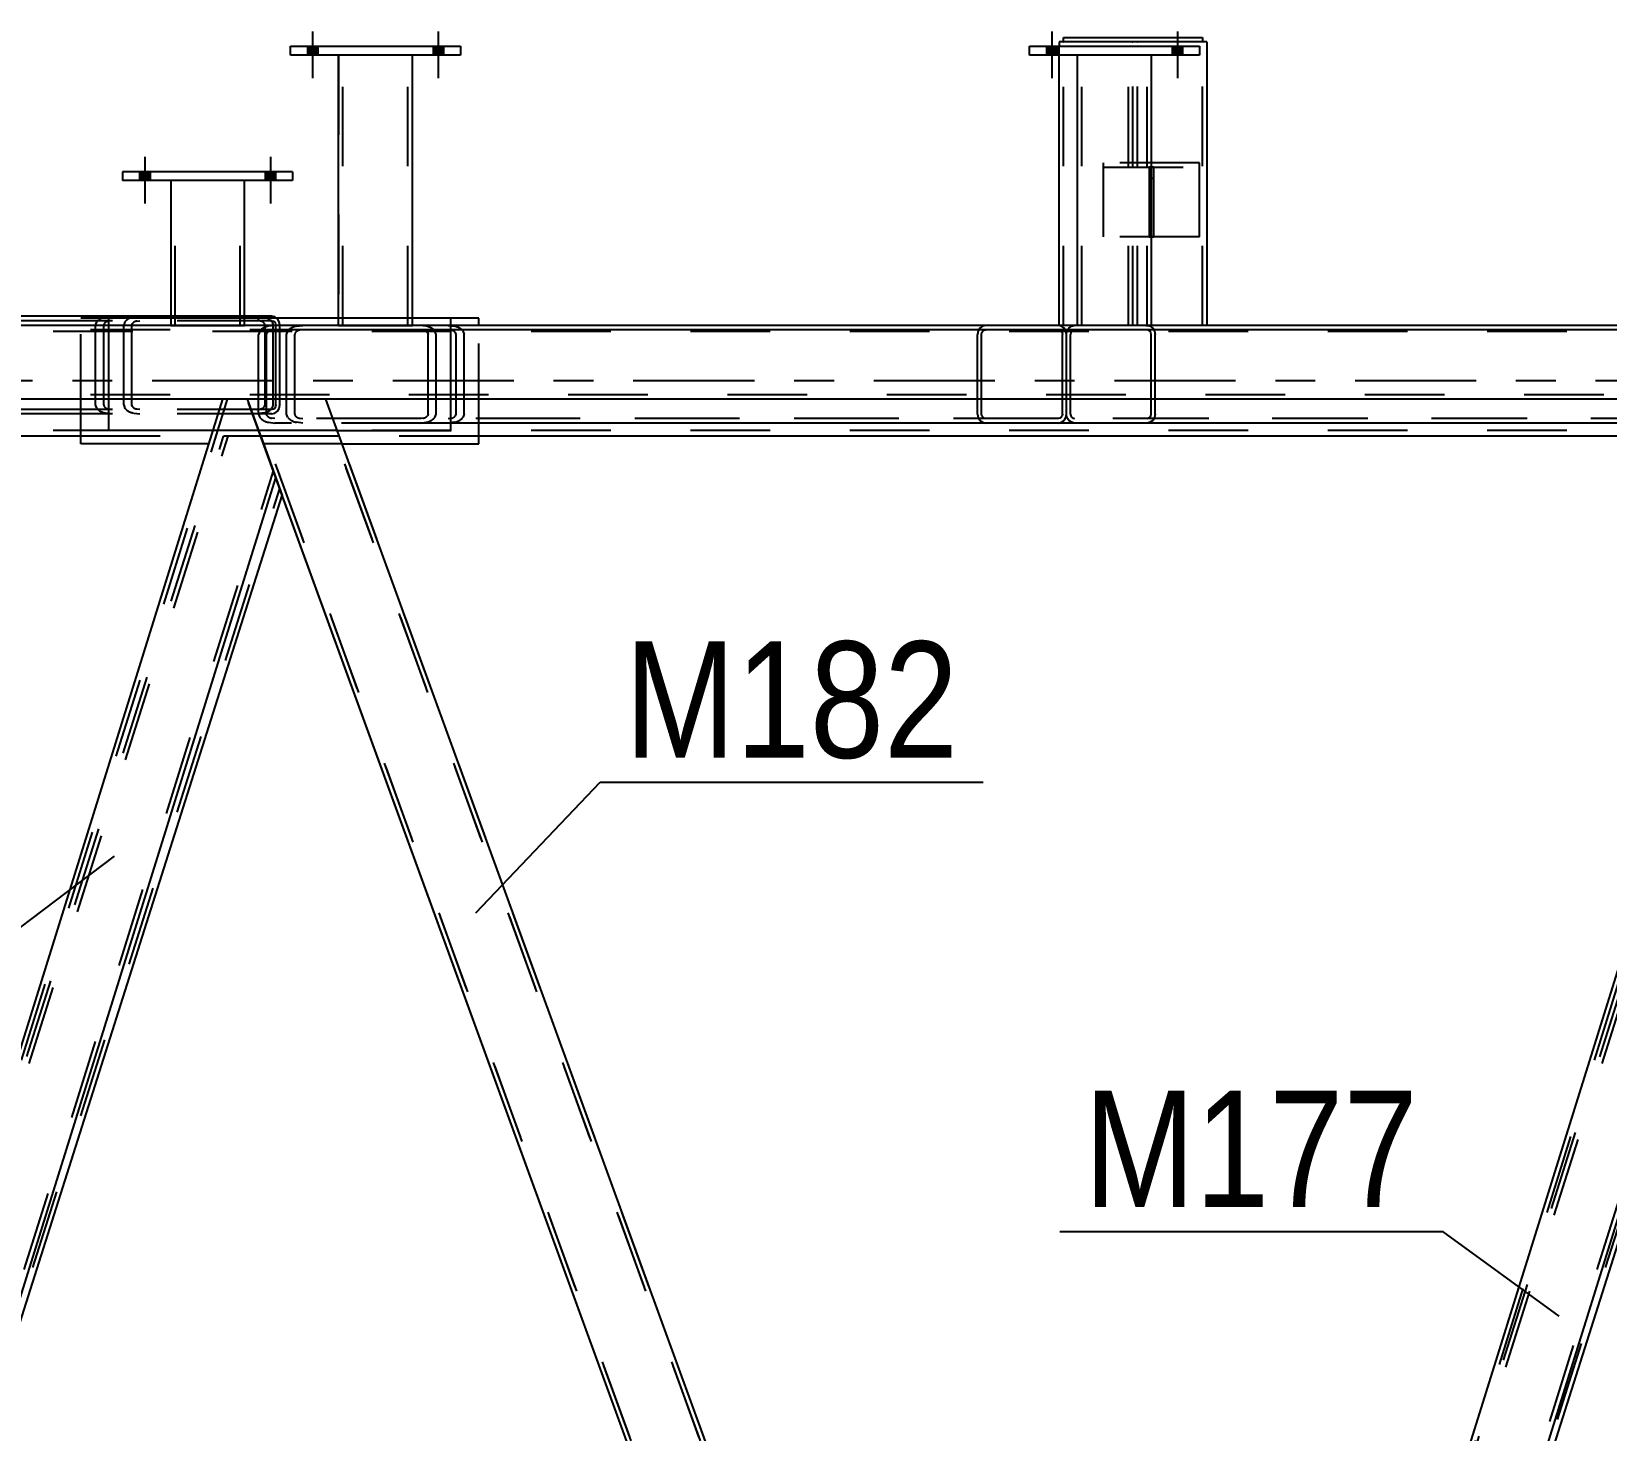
# Model space of a CAD drawing. Header units: millimetres. Extents: x -777 to 412, y -850 to -9.
# Drawn here: x 221.02 to 259.76, y -83.11 to -48.67 of the extents above; entities that cross this region are included whole.
import ezdxf

# ---------------------------------------------------------------- set-up
doc = ezdxf.new("R2010")
doc.units = ezdxf.units.MM
doc.linetypes.add('DXK_LINE_DOT2', pattern=[3.9198, 1.9599, -1.9599])
doc.linetypes.add('DXK_LINE_DOT3', pattern=[5.9187, 2.979, -0.9799, 0.9799, -0.9799])
doc.styles.add('Arial Narrow', font='ARIALN.TTF', dxfattribs={"height": 0.2})

# ---------------------------------------------------------------- blocks, each defined once
blk = doc.blocks.new('Part-570390744-4934 - 4628')
at = {"color": 7, "linetype": 'DXK_LINE_DOT2'}
for p, q in [((228.591, -58.637), (226.656, -58.637)), ((226.674, -58.637), (226.656, -58.637)), ((226.656, -58.637), (227.187, -60.094)), ((246.46, -112.728), (226.772, -58.637)), ((248.163, -112.728), (228.475, -58.637)), ((248.279, -112.728), (228.591, -58.637)), ((246.344, -112.728), (246.278, -112.546)), ((246.344, -112.728), (248.279, -112.728))]:
    blk.add_line(p, q, dxfattribs=at)
at = {"color": 2, "linetype": 'Continuous'}
blk.add_line((246.278, -112.546), (227.187, -60.094), dxfattribs=at)
blk = doc.blocks.new('Part-570390744-4713 - 4628')
at = {"color": 2, "linetype": 'Continuous'}
for p, q in [((247.741, -111.25), (264.424, -57.727)), ((265.023, -57.727), (264.424, -57.727)), ((265.023, -57.727), (265.603, -59.321)), ((249.154, -112.827), (265.726, -59.659)), ((265.726, -59.659), (265.603, -59.321)), ((248.315, -112.827), (247.741, -111.25))]:
    blk.add_line(p, q, dxfattribs=at)
at = {"color": 7, "linetype": 'DXK_LINE_DOT2'}
for p, q in [((247.803, -111.419), (264.538, -57.727)), ((249.04, -112.827), (265.665, -59.49)), ((265.726, -59.659), (265.65, -59.45)), ((249.154, -112.827), (248.315, -112.827))]:
    blk.add_line(p, q, dxfattribs=at)
blk = doc.blocks.new('Part-570390744-4761 - 4628')
at = {"color": 2, "linetype": 'Continuous'}
for p, q in [((228.569, -55.728), (222.921, -55.728)), ((222.921, -55.909), (222.921, -55.728)), ((231.334, -55.728), (230.388, -55.728)), ((231.334, -55.909), (231.334, -55.728)), ((222.921, -58.491), (222.921, -57.727)), ((231.334, -58.491), (231.334, -57.727)), ((225.488, -58.491), (222.921, -58.491)), ((228.539, -58.491), (231.334, -58.491))]:
    blk.add_line(p, q, dxfattribs=at)
at = {"color": 7, "linetype": 'DXK_LINE_DOT2'}
for p, q in [((230.388, -55.728), (228.569, -55.728)), ((222.921, -57.727), (222.921, -55.909)), ((231.334, -57.727), (231.334, -55.909)), ((228.539, -58.491), (225.488, -58.491))]:
    blk.add_line(p, q, dxfattribs=at)
blk = doc.blocks.new('Part-570390744-4633 - 4628')
at = {"color": 2, "linetype": 'Continuous'}
for p, q in [((246.751, -55.909), (246.751, -49.255)), ((248.569, -55.909), (248.569, -49.255)), ((248.568, -55.911), (246.753, -55.911))]:
    blk.add_line(p, q, dxfattribs=at)
at = {"color": 7, "linetype": 'DXK_LINE_DOT2'}
for p, q in [((248.569, -49.255), (246.751, -49.255)), ((246.751, -49.255), (246.768, -49.255)), ((246.86, -55.911), (246.86, -49.255)), ((248.46, -55.911), (248.46, -49.255)), ((246.751, -55.911), (246.751, -55.909)), ((246.753, -55.911), (246.751, -55.911)), ((246.751, -55.911), (246.753, -55.911)), ((248.452, -55.911), (248.435, -55.911)), ((248.435, -55.911), (248.452, -55.911)), ((248.452, -55.911), (248.46, -55.911)), ((248.46, -55.911), (248.452, -55.911)), ((248.569, -55.911), (248.553, -55.911)), ((248.568, -55.911), (248.569, -55.911)), ((248.569, -55.909), (248.569, -55.911)), ((248.569, -55.911), (248.569, -55.909))]:
    blk.add_line(p, q, dxfattribs=at)
blk = doc.blocks.new('Part-570390744-4636 - 4628')
at = {"color": 2, "linetype": 'Continuous'}
for p, q in [((245.569, -49.255), (245.569, -49.037)), ((245.569, -49.037), (249.751, -49.037)), ((249.751, -49.037), (249.751, -49.255)), ((249.751, -49.255), (245.569, -49.255))]:
    blk.add_line(p, q, dxfattribs=at)
blk = doc.blocks.new('Part-570390744-4639 - 4628')
at = {"color": 2, "linetype": 'Continuous'}
for p, q in [((246.313, -48.928), (246.297, -48.928)), ((246.297, -48.928), (246.297, -49.037)), ((248.081, -48.928), (246.313, -48.928)), ((246.297, -55.909), (246.297, -49.255))]:
    blk.add_line(p, q, dxfattribs=at)
at = {"color": 7, "linetype": 'DXK_LINE_DOT2'}
for p, q in [((246.297, -49.255), (246.297, -49.037)), ((246.406, -55.911), (246.406, -48.928)), ((246.406, -48.928), (246.414, -48.928)), ((248.006, -55.911), (248.006, -48.928)), ((248.098, -48.928), (248.081, -48.928)), ((248.098, -48.928), (248.081, -48.928)), ((248.115, -48.928), (248.098, -48.928)), ((248.098, -48.928), (248.115, -48.928)), ((248.115, -55.911), (248.115, -48.928)), ((246.297, -55.909), (246.297, -55.911)), ((246.297, -55.911), (246.297, -55.909)), ((248.115, -55.911), (246.297, -55.911))]:
    blk.add_line(p, q, dxfattribs=at)
blk = doc.blocks.new('Part-570390744-5427 - 4628')
at = {"color": 7, "linetype": 'DXK_LINE_DOT2'}
for p, q in [((248.114, -55.91), (248.114, -48.928)), ((248.148, -48.928), (248.114, -48.928)), ((248.223, -55.91), (248.223, -48.928)), ((248.223, -48.928), (248.231, -48.928)), ((249.823, -55.91), (249.823, -48.928)), ((249.932, -55.91), (248.114, -55.91)), ((249.932, -55.91), (249.932, -55.909))]:
    blk.add_line(p, q, dxfattribs=at)
at = {"color": 2, "linetype": 'Continuous'}
for p, q in [((249.714, -48.928), (248.148, -48.928)), ((249.932, -48.928), (249.714, -48.928)), ((249.932, -48.928), (249.932, -55.909))]:
    blk.add_line(p, q, dxfattribs=at)
blk = doc.blocks.new('Part-570390744-4642 - 4628')
at = {"color": 2, "linetype": 'Continuous'}
for p, q in [((246.406, -48.928), (246.406, -48.819)), ((246.406, -48.819), (249.823, -48.819)), ((249.823, -48.819), (249.823, -48.928)), ((248.148, -48.928), (248.081, -48.928))]:
    blk.add_line(p, q, dxfattribs=at)
at = {"color": 7, "linetype": 'DXK_LINE_DOT2'}
for p, q in [((248.081, -48.928), (246.406, -48.928)), ((249.823, -48.928), (248.148, -48.928))]:
    blk.add_line(p, q, dxfattribs=at)
blk = doc.blocks.new('Bolt-570390744-4643 - 4628')
at = {"linetype": 'Continuous'}
for points in [[(246.242, -49.037), (245.988, -49.037), (245.988, -49.255), (246.242, -49.255)], [(246.242, -49.037), (245.988, -49.037), (245.988, -49.255), (246.242, -49.255)], [(249.333, -49.037), (249.078, -49.037), (249.078, -49.255), (249.333, -49.255)], [(249.333, -49.037), (249.078, -49.037), (249.078, -49.255), (249.333, -49.255)]]:
    blk.add_hatch(color=1, dxfattribs=at).paths.add_polyline_path(points)
at = {"color": 1, "linetype": 'Continuous'}
for p, q in [((246.115, -48.673), (246.115, -49.819)), ((246.115, -48.673), (246.115, -49.819)), ((249.206, -48.673), (249.206, -49.819)), ((249.206, -48.673), (249.206, -49.819)), ((245.988, -49.037), (245.988, -49.255)), ((245.988, -49.037), (245.988, -49.255)), ((246.242, -49.037), (246.242, -49.255)), ((246.242, -49.037), (246.242, -49.255)), ((249.078, -49.037), (249.078, -49.255)), ((249.078, -49.037), (249.078, -49.255)), ((249.333, -49.037), (249.333, -49.255)), ((249.333, -49.037), (249.333, -49.255))]:
    blk.add_line(p, q, dxfattribs=at)
blk = doc.blocks.new('Part-570390744-4671 - 4628')
at = {"color": 7, "linetype": 'DXK_LINE_DOT2'}
for p, q in [((226.631, -56.05), (226.603, -56.128)), ((226.603, -58.091), (226.603, -56.128)), ((226.633, -56.044), (226.631, -56.05)), ((226.801, -56.128), (226.816, -56.086)), ((226.801, -58.091), (226.801, -56.128)), ((227, -55.91), (226.848, -55.926)), ((226.924, -56.027), (227, -56.019)), ((265.262, -55.91), (227, -55.91)), ((265.262, -56.019), (227, -56.019)), ((230.725, -55.926), (230.573, -55.91)), ((230.573, -56.019), (230.649, -56.027)), ((230.756, -56.086), (230.771, -56.128)), ((230.771, -58.091), (230.771, -56.128)), ((230.942, -56.05), (230.94, -56.044)), ((230.97, -56.128), (230.942, -56.05)), ((230.97, -58.091), (230.97, -56.128)), ((226.603, -58.091), (226.633, -58.175)), ((226.816, -58.133), (226.801, -58.091)), ((230.771, -58.091), (230.756, -58.133)), ((230.94, -58.175), (230.97, -58.091)), ((226.848, -58.293), (227, -58.31)), ((227, -58.2), (226.924, -58.192)), ((265.262, -58.2), (227, -58.2)), ((231.334, -58.31), (227, -58.31)), ((230.649, -58.192), (230.573, -58.2)), ((230.573, -58.31), (230.725, -58.293)), ((265.262, -58.31), (246.675, -58.31))]:
    blk.add_line(p, q, dxfattribs=at)
at = {"color": 2, "linetype": 'Continuous'}
blk.add_line((246.675, -58.31), (231.334, -58.31), dxfattribs=at)
at = {"color": 7, "linetype": 'DXK_LINE_DOT2'}
for centre, radius, start, end in [((226.909, -56.292), 0.371, 99.5182, 138.0638), ((226.955, -56.21), 0.186, 99.5182, 138.0638), ((230.618, -56.21), 0.186, 41.9362, 80.4818), ((230.663, -56.292), 0.371, 41.9362, 80.4818), ((226.909, -57.927), 0.371, 221.9362, 260.4818), ((226.955, -58.009), 0.186, 221.9362, 260.4818), ((230.618, -58.009), 0.186, 279.5182, 318.0638), ((230.663, -57.927), 0.371, 279.5182, 318.0638)]:
    blk.add_arc(centre, radius, start, end, dxfattribs=at)
blk = doc.blocks.new('Part-570390744-4686 - 4628')
at = {"color": 7, "linetype": 'DXK_LINE_DOT2'}
for p, q in [((227.293, -56.128), (227.321, -56.05)), ((227.293, -58.091), (227.293, -56.128)), ((227.321, -56.05), (227.324, -56.044)), ((227.507, -56.086), (227.492, -56.128)), ((227.492, -58.091), (227.492, -56.128)), ((227.538, -55.926), (227.69, -55.91)), ((227.69, -56.019), (227.614, -56.027)), ((246.278, -55.91), (227.69, -55.91)), ((246.278, -56.019), (227.69, -56.019)), ((231.264, -55.91), (231.415, -55.926)), ((231.339, -56.027), (231.264, -56.019)), ((231.462, -56.128), (231.447, -56.086)), ((231.462, -58.091), (231.462, -56.128)), ((231.63, -56.044), (231.661, -56.128)), ((231.661, -58.091), (231.661, -56.128)), ((244.308, -56.044), (244.293, -56.128)), ((244.293, -58.091), (244.293, -56.128)), ((244.351, -55.973), (244.308, -56.044)), ((244.415, -55.926), (244.351, -55.973)), ((244.392, -56.128), (244.399, -56.086)), ((244.392, -58.091), (244.392, -56.128)), ((244.399, -56.086), (244.421, -56.051)), ((244.491, -55.91), (244.415, -55.926)), ((244.421, -56.051), (244.453, -56.027)), ((244.453, -56.027), (244.491, -56.019)), ((246.354, -55.926), (246.278, -55.91)), ((246.278, -56.019), (246.316, -56.027)), ((246.316, -56.027), (246.348, -56.051)), ((246.348, -56.051), (246.369, -56.086)), ((246.418, -55.973), (246.354, -55.926)), ((246.369, -56.086), (246.377, -56.128)), ((246.377, -58.091), (246.377, -56.128)), ((246.461, -56.044), (246.418, -55.973)), ((246.476, -56.128), (246.461, -56.044)), ((246.476, -58.091), (246.476, -56.128)), ((227.324, -58.175), (227.293, -58.091)), ((227.492, -58.091), (227.507, -58.133)), ((231.447, -58.133), (231.462, -58.091)), ((231.661, -58.091), (231.63, -58.175)), ((244.293, -58.091), (244.308, -58.175)), ((244.399, -58.133), (244.392, -58.091)), ((246.377, -58.091), (246.369, -58.133)), ((246.461, -58.175), (246.476, -58.091)), ((227.69, -58.31), (227.538, -58.293)), ((227.614, -58.192), (227.69, -58.2)), ((246.278, -58.2), (227.69, -58.2)), ((246.278, -58.31), (227.69, -58.31)), ((231.264, -58.2), (231.339, -58.192)), ((231.415, -58.293), (231.264, -58.31)), ((244.308, -58.175), (244.351, -58.246)), ((244.351, -58.246), (244.415, -58.293)), ((244.421, -58.168), (244.399, -58.133)), ((244.415, -58.293), (244.491, -58.31)), ((244.453, -58.192), (244.421, -58.168)), ((244.491, -58.2), (244.453, -58.192)), ((246.316, -58.192), (246.278, -58.2)), ((246.278, -58.31), (246.354, -58.293)), ((246.348, -58.168), (246.316, -58.192)), ((246.369, -58.133), (246.348, -58.168)), ((246.354, -58.293), (246.418, -58.246)), ((246.418, -58.246), (246.461, -58.175))]:
    blk.add_line(p, q, dxfattribs=at)
for centre, radius, start, end in [((227.6, -56.292), 0.371, 99.5182, 138.0638), ((227.645, -56.21), 0.186, 99.5182, 138.0638), ((231.309, -56.21), 0.186, 41.9362, 80.4818), ((231.354, -56.292), 0.371, 41.9362, 80.4818), ((227.6, -57.927), 0.371, 221.9362, 260.4818), ((227.645, -58.009), 0.186, 221.9362, 260.4818), ((231.309, -58.009), 0.186, 279.5182, 318.0638), ((231.354, -57.927), 0.371, 279.5182, 318.0638)]:
    blk.add_arc(centre, radius, start, end, dxfattribs=at)
blk = doc.blocks.new('Part-570390744-4708 - 4628')
at = {"color": 7, "linetype": 'DXK_LINE_DOT2'}
for p, q in [((247.748, -111.271), (264.439, -58.637)), ((247.81, -111.439), (264.553, -58.637)), ((265.354, -58.637), (264.439, -58.637)), ((264.439, -58.637), (264.456, -58.637)), ((265.726, -59.66), (265.354, -58.637)), ((249.079, -112.728), (265.823, -59.926)), ((265.884, -60.094), (265.785, -59.822)), ((248.279, -112.728), (247.748, -111.271)), ((249.194, -112.728), (248.279, -112.728)), ((249.194, -112.728), (249.251, -112.546))]:
    blk.add_line(p, q, dxfattribs=at)
at = {"color": 2, "linetype": 'Continuous'}
for p, q in [((265.762, -59.758), (265.726, -59.66)), ((265.884, -60.094), (265.762, -59.758)), ((249.251, -112.546), (265.884, -60.094))]:
    blk.add_line(p, q, dxfattribs=at)
blk = doc.blocks.new('Part-570390744-4908 - 4628')
at = {"color": 7, "linetype": 'DXK_LINE_DOT2'}
for p, q in [((246.476, -56.128), (246.491, -56.044)), ((246.476, -57.727), (246.476, -56.128)), ((246.491, -56.044), (246.534, -55.973)), ((246.534, -55.973), (246.599, -55.926)), ((246.583, -56.086), (246.575, -56.128)), ((246.575, -58.091), (246.575, -56.128)), ((246.604, -56.051), (246.583, -56.086)), ((246.599, -55.926), (246.675, -55.91)), ((246.637, -56.027), (246.604, -56.051)), ((246.675, -56.019), (246.637, -56.027)), ((265.656, -55.91), (246.675, -55.91)), ((265.656, -56.019), (246.675, -56.019)), ((248.461, -55.91), (248.537, -55.926)), ((248.499, -56.027), (248.461, -56.019)), ((248.531, -56.051), (248.499, -56.027)), ((248.553, -56.086), (248.531, -56.051)), ((248.537, -55.926), (248.602, -55.973)), ((248.56, -56.128), (248.553, -56.086)), ((248.56, -58.091), (248.56, -56.128)), ((248.602, -55.973), (248.645, -56.044)), ((248.645, -56.044), (248.66, -56.128)), ((248.66, -58.091), (248.66, -56.128)), ((262.01, -56.05), (261.982, -56.128)), ((261.982, -58.091), (261.982, -56.128)), ((262.013, -56.044), (262.01, -56.05)), ((262.181, -56.128), (262.196, -56.086)), ((262.181, -58.091), (262.181, -56.128)), ((262.379, -55.91), (262.227, -55.926)), ((262.303, -56.027), (262.379, -56.019)), ((265.316, -56.019), (265.316, -55.91)), ((265.738, -55.926), (265.656, -55.91)), ((265.656, -56.019), (265.697, -56.027)), ((265.697, -56.027), (265.731, -56.051)), ((265.731, -56.051), (265.754, -56.086)), ((265.807, -55.973), (265.738, -55.926)), ((265.754, -56.086), (265.763, -56.128)), ((265.763, -58.091), (265.763, -56.128)), ((265.853, -56.044), (265.807, -55.973)), ((265.869, -56.128), (265.853, -56.044)), ((265.869, -58.091), (265.869, -56.128)), ((246.575, -58.091), (246.583, -58.133)), ((248.553, -58.133), (248.56, -58.091)), ((248.66, -58.091), (248.645, -58.175)), ((261.982, -58.091), (262.013, -58.175)), ((262.196, -58.133), (262.181, -58.091)), ((265.763, -58.091), (265.754, -58.133)), ((265.853, -58.175), (265.869, -58.091)), ((246.583, -58.133), (246.604, -58.168)), ((246.604, -58.168), (246.637, -58.192)), ((246.637, -58.192), (246.675, -58.2)), ((265.656, -58.2), (246.675, -58.2)), ((248.461, -58.2), (248.499, -58.192)), ((248.537, -58.293), (248.461, -58.31)), ((248.499, -58.192), (248.531, -58.168)), ((248.531, -58.168), (248.553, -58.133)), ((248.602, -58.246), (248.537, -58.293)), ((248.645, -58.175), (248.602, -58.246)), ((265.656, -58.31), (261.619, -58.31)), ((262.227, -58.293), (262.379, -58.31)), ((262.379, -58.2), (262.303, -58.192)), ((265.316, -58.31), (265.316, -58.2)), ((265.697, -58.192), (265.656, -58.2)), ((265.656, -58.31), (265.738, -58.293)), ((265.731, -58.168), (265.697, -58.192)), ((265.754, -58.133), (265.731, -58.168)), ((265.738, -58.293), (265.807, -58.246)), ((265.807, -58.246), (265.853, -58.175))]:
    blk.add_line(p, q, dxfattribs=at)
at = {"color": 2, "linetype": 'Continuous'}
for p, q in [((246.476, -58.091), (246.476, -57.727)), ((246.491, -58.175), (246.476, -58.091)), ((246.534, -58.246), (246.491, -58.175)), ((246.599, -58.293), (246.534, -58.246)), ((246.675, -58.31), (246.599, -58.293)), ((261.619, -58.31), (246.675, -58.31))]:
    blk.add_line(p, q, dxfattribs=at)
at = {"color": 7, "linetype": 'DXK_LINE_DOT2'}
for centre, radius, start, end in [((262.289, -56.292), 0.371, 99.5182, 138.0638), ((262.334, -56.21), 0.186, 99.5182, 138.0638), ((262.289, -57.927), 0.371, 221.9362, 260.4818), ((262.334, -58.009), 0.186, 221.9362, 260.4818)]:
    blk.add_arc(centre, radius, start, end, dxfattribs=at)
blk = doc.blocks.new('Part-570390744-4822 - 4628')
at = {"color": 2, "linetype": 'Continuous'}
for p, q in [((227.441, -52.126), (223.259, -52.126)), ((223.259, -52.126), (223.259, -52.344)), ((227.441, -52.126), (227.441, -52.344)), ((227.441, -52.344), (223.259, -52.344))]:
    blk.add_line(p, q, dxfattribs=at)
blk = doc.blocks.new('Part-570390744-4859 - 4628')
at = {"color": 7, "linetype": 'DXK_LINE_DOT2'}
for p, q in [((222.231, -58.083), (222.231, -55.728)), ((231.334, -55.728), (222.231, -55.728)), ((232.024, -58.31), (232.024, -55.909)), ((228.658, -58.819), (225.386, -58.819))]:
    blk.add_line(p, q, dxfattribs=at)
at = {"color": 2, "linetype": 'Continuous'}
for p, q in [((232.024, -55.728), (231.334, -55.728)), ((232.024, -55.909), (232.024, -55.728)), ((222.231, -58.819), (222.231, -58.083)), ((232.024, -58.819), (232.024, -58.31)), ((225.386, -58.819), (222.231, -58.819)), ((228.658, -58.819), (232.024, -58.819))]:
    blk.add_line(p, q, dxfattribs=at)
blk = doc.blocks.new('Part-570390744-4885 - 4628')
at = {"color": 7, "linetype": 'DXK_LINE_DOT2'}
for p, q in [((297.987, -55.909), (5.466, -55.91)), ((297.987, -56.055), (5.466, -56.055)), ((297.987, -58.491), (5.466, -58.491)), ((232.024, -58.637), (222.231, -58.637))]:
    blk.add_line(p, q, dxfattribs=at)
at = {"color": 7, "linetype": 'DXK_LINE_DOT3'}
blk.add_line((297.987, -57.273), (5.466, -57.273), dxfattribs=at)
at = {"color": 2, "linetype": 'Continuous'}
for p, q in [((222.231, -58.637), (193.327, -58.637)), ((260.928, -58.637), (232.024, -58.637))]:
    blk.add_line(p, q, dxfattribs=at)
blk = doc.blocks.new('Part-570390744-4905 - 4628')
at = {"color": 7, "linetype": 'DXK_LINE_DOT2'}
for p, q in [((226.564, -55.792), (188.302, -55.792)), ((226.564, -55.683), (207.977, -55.683)), ((222.839, -55.7), (222.991, -55.683)), ((222.991, -55.792), (222.915, -55.801)), ((226.564, -55.683), (226.603, -55.687)), ((226.64, -55.801), (226.564, -55.792)), ((226.603, -55.687), (226.716, -55.7)), ((222.594, -55.901), (222.624, -55.818)), ((222.594, -57.865), (222.594, -55.901)), ((222.808, -55.86), (222.793, -55.901)), ((222.793, -57.865), (222.793, -55.901)), ((226.763, -55.901), (226.748, -55.86)), ((226.763, -57.865), (226.763, -55.901)), ((226.931, -55.818), (226.934, -55.824)), ((226.934, -55.824), (226.961, -55.901)), ((226.961, -57.865), (226.961, -55.901)), ((226.564, -57.974), (188.302, -57.974)), ((226.564, -58.083), (207.977, -58.083)), ((222.624, -57.948), (222.594, -57.865)), ((222.793, -57.865), (222.808, -57.907)), ((222.991, -58.083), (222.839, -58.067)), ((222.915, -57.966), (222.991, -57.974)), ((226.564, -57.974), (226.64, -57.966)), ((226.683, -58.07), (226.564, -58.083)), ((226.716, -58.067), (226.683, -58.07)), ((226.748, -57.907), (226.763, -57.865)), ((226.961, -57.865), (226.931, -57.948))]:
    blk.add_line(p, q, dxfattribs=at)
for centre, radius, start, end in [((222.901, -56.066), 0.371, 99.5182, 138.0638), ((226.655, -56.066), 0.371, 41.9362, 80.4818), ((222.946, -55.984), 0.186, 99.5182, 138.0638), ((226.61, -55.984), 0.186, 41.9362, 80.4818), ((222.901, -57.7), 0.371, 221.9362, 260.4818), ((222.946, -57.783), 0.186, 221.9362, 260.4818), ((226.61, -57.783), 0.186, 279.5182, 318.0638), ((226.655, -57.7), 0.371, 279.5182, 318.0638)]:
    blk.add_arc(centre, radius, start, end, dxfattribs=at)
blk = doc.blocks.new('Part-570390744-4952 - 4628')
at = {"color": 2, "linetype": 'Continuous'}
for p, q in [((207.794, -55.818), (207.837, -55.747)), ((207.837, -55.747), (207.901, -55.7)), ((207.901, -55.7), (207.977, -55.683)), ((207.977, -55.683), (210.388, -55.683)), ((226.929, -55.683), (212.206, -55.683)), ((223.682, -55.683), (223.53, -55.7)), ((226.603, -55.728), (226.603, -55.683)), ((227.005, -55.7), (226.929, -55.683)), ((227.043, -55.728), (227.005, -55.7)), ((207.779, -55.901), (207.794, -55.818)), ((207.779, -55.909), (207.779, -55.901)), ((207.779, -57.865), (207.779, -57.727)), ((207.794, -57.949), (207.779, -57.865)), ((207.837, -58.019), (207.794, -57.949)), ((207.901, -58.067), (207.837, -58.019)), ((207.977, -58.083), (207.901, -58.067)), ((222.921, -58.083), (207.977, -58.083))]:
    blk.add_line(p, q, dxfattribs=at)
at = {"color": 7, "linetype": 'DXK_LINE_DOT2'}
for p, q in [((207.977, -55.792), (207.939, -55.801)), ((226.929, -55.792), (207.977, -55.792)), ((209.764, -55.683), (209.84, -55.7)), ((209.802, -55.801), (209.764, -55.792)), ((209.84, -55.7), (209.904, -55.747)), ((209.904, -55.747), (209.947, -55.818)), ((212.206, -55.683), (210.388, -55.683)), ((223.606, -55.801), (223.682, -55.792)), ((226.603, -55.792), (226.603, -55.728)), ((226.929, -55.792), (226.967, -55.801)), ((227.069, -55.747), (227.043, -55.728)), ((227.112, -55.818), (227.069, -55.747)), ((207.779, -57.727), (207.779, -55.909)), ((207.885, -55.86), (207.878, -55.901)), ((207.878, -57.865), (207.878, -55.901)), ((207.907, -55.824), (207.885, -55.86)), ((207.939, -55.801), (207.907, -55.824)), ((209.834, -55.824), (209.802, -55.801)), ((209.855, -55.86), (209.834, -55.824)), ((209.863, -55.901), (209.855, -55.86)), ((209.863, -57.865), (209.863, -55.901)), ((209.947, -55.818), (209.962, -55.901)), ((209.962, -57.865), (209.962, -55.901)), ((223.315, -55.818), (223.285, -55.901)), ((223.285, -57.865), (223.285, -55.901)), ((223.483, -55.901), (223.498, -55.86)), ((223.483, -57.865), (223.483, -55.901)), ((226.967, -55.801), (226.999, -55.824)), ((226.999, -55.824), (227.021, -55.86)), ((227.021, -55.86), (227.028, -55.901)), ((227.028, -57.865), (227.028, -55.901)), ((227.127, -55.901), (227.112, -55.818)), ((227.127, -57.865), (227.127, -55.901)), ((207.878, -57.865), (207.885, -57.907)), ((207.885, -57.907), (207.907, -57.942)), ((207.907, -57.942), (207.939, -57.966)), ((207.939, -57.966), (207.977, -57.974)), ((226.929, -57.974), (207.977, -57.974)), ((209.764, -57.974), (209.802, -57.966)), ((209.84, -58.067), (209.764, -58.083)), ((209.802, -57.966), (209.834, -57.942)), ((209.834, -57.942), (209.855, -57.907)), ((209.904, -58.019), (209.84, -58.067)), ((209.855, -57.907), (209.863, -57.865)), ((209.947, -57.949), (209.904, -58.019)), ((209.962, -57.865), (209.947, -57.949)), ((226.929, -58.083), (222.921, -58.083)), ((223.285, -57.865), (223.315, -57.949)), ((223.498, -57.907), (223.483, -57.865)), ((223.53, -58.067), (223.682, -58.083)), ((223.682, -57.974), (223.606, -57.966)), ((226.603, -58.083), (226.603, -57.974)), ((226.967, -57.966), (226.929, -57.974)), ((226.929, -58.083), (227.005, -58.067)), ((226.999, -57.942), (226.967, -57.966)), ((227.021, -57.907), (226.999, -57.942)), ((227.005, -58.067), (227.069, -58.019)), ((227.028, -57.865), (227.021, -57.907)), ((227.069, -58.019), (227.112, -57.949)), ((227.112, -57.949), (227.127, -57.865))]:
    blk.add_line(p, q, dxfattribs=at)
for centre, radius, start, end in [((223.591, -56.066), 0.371, 112.1188, 138.0638), ((223.637, -55.984), 0.186, 99.5182, 138.0638), ((223.591, -57.7), 0.371, 221.9362, 260.4818), ((223.637, -57.783), 0.186, 221.9362, 260.4818)]:
    blk.add_arc(centre, radius, start, end, dxfattribs=at)
at = {"color": 2, "linetype": 'Continuous'}
blk.add_arc((223.591, -56.066), 0.371, 99.5182, 112.1188, dxfattribs=at)
blk = doc.blocks.new('Part-570390744-5118 - 4628')
at = {"color": 7, "linetype": 'DXK_LINE_DOT2'}
for p, q in [((298.9, -56.018), (4.236, -56.018)), ((230.388, -55.909), (228.569, -55.909)), ((248.569, -55.909), (246.751, -55.909)), ((298.9, -57.618), (4.236, -57.618)), ((228.26, -57.727), (225.727, -57.727))]:
    blk.add_line(p, q, dxfattribs=at)
at = {"color": 2, "linetype": 'Continuous'}
for p, q in [((228.569, -55.909), (212.206, -55.909)), ((246.751, -55.909), (230.388, -55.909)), ((264.933, -55.909), (248.569, -55.909)), ((225.727, -57.727), (189.563, -57.727)), ((264.424, -57.727), (228.26, -57.727))]:
    blk.add_line(p, q, dxfattribs=at)
blk = doc.blocks.new('Bolt-570390744-5531 - 4628')
at = {"linetype": 'Continuous'}
for points in [[(223.932, -52.126), (223.677, -52.126), (223.677, -52.344), (223.932, -52.344)], [(223.932, -52.126), (223.677, -52.126), (223.677, -52.344), (223.932, -52.344)], [(227.023, -52.126), (226.768, -52.126), (226.768, -52.344), (227.023, -52.344)], [(227.023, -52.126), (226.768, -52.126), (226.768, -52.344), (227.023, -52.344)]]:
    blk.add_hatch(color=1, dxfattribs=at).paths.add_polyline_path(points)
at = {"color": 1, "linetype": 'Continuous'}
for p, q in [((223.804, -51.762), (223.804, -52.908)), ((223.804, -51.762), (223.804, -52.908)), ((226.895, -51.762), (226.895, -52.908)), ((226.895, -51.762), (226.895, -52.908)), ((223.677, -52.126), (223.677, -52.344)), ((223.677, -52.126), (223.677, -52.344)), ((223.932, -52.126), (223.932, -52.344)), ((223.932, -52.126), (223.932, -52.344)), ((226.768, -52.126), (226.768, -52.344)), ((226.768, -52.126), (226.768, -52.344)), ((227.023, -52.126), (227.023, -52.344)), ((227.023, -52.126), (227.023, -52.344))]:
    blk.add_line(p, q, dxfattribs=at)
blk = doc.blocks.new('Part-570390744-5165 - 4628')
at = {"color": 7, "linetype": 'DXK_LINE_DOT2'}
for p, q in [((248.624, -52.016), (248.514, -52.016)), ((248.514, -52.016), (248.514, -53.725)), ((248.624, -52.289), (248.514, -52.289)), ((248.624, -53.725), (248.624, -52.016)), ((248.514, -53.725), (248.624, -53.725))]:
    blk.add_line(p, q, dxfattribs=at)
blk = doc.blocks.new('Part-570390744-5230 - 4628')
at = {"color": 2, "linetype": 'Continuous'}
for p, q in [((209.044, -111.25), (225.727, -57.727)), ((226.326, -57.727), (225.727, -57.727)), ((226.326, -57.727), (226.906, -59.321)), ((210.456, -112.827), (227.029, -59.659)), ((227.029, -59.659), (226.906, -59.321)), ((209.618, -112.827), (209.044, -111.25))]:
    blk.add_line(p, q, dxfattribs=at)
at = {"color": 7, "linetype": 'DXK_LINE_DOT2'}
for p, q in [((209.105, -111.419), (225.841, -57.727)), ((210.342, -112.827), (226.967, -59.49)), ((227.029, -59.659), (226.953, -59.45)), ((210.456, -112.827), (209.618, -112.827))]:
    blk.add_line(p, q, dxfattribs=at)
blk = doc.blocks.new('Part-570390744-5255 - 4628')
at = {"color": 2, "linetype": 'Continuous'}
for p, q in [((228.26, -57.727), (226.326, -57.727)), ((247.741, -111.25), (228.26, -57.727)), ((246.38, -112.827), (227.029, -59.659))]:
    blk.add_line(p, q, dxfattribs=at)
at = {"color": 7, "linetype": 'DXK_LINE_DOT2'}
for p, q in [((227.029, -59.659), (226.326, -57.727)), ((246.496, -112.827), (226.442, -57.727)), ((248.199, -112.827), (228.144, -57.727)), ((248.315, -112.827), (247.741, -111.25)), ((246.38, -112.827), (248.315, -112.827))]:
    blk.add_line(p, q, dxfattribs=at)
blk = doc.blocks.new('Part-570390744-5256 - 4628')
at = {"color": 7, "linetype": 'DXK_LINE_DOT2'}
for p, q in [((209.051, -111.271), (225.741, -58.637)), ((209.112, -111.439), (225.856, -58.637)), ((226.656, -58.637), (225.741, -58.637)), ((225.741, -58.637), (225.759, -58.637)), ((227.029, -59.66), (226.656, -58.637)), ((210.382, -112.728), (227.126, -59.926)), ((209.581, -112.728), (209.051, -111.271)), ((210.496, -112.728), (209.581, -112.728)), ((210.496, -112.728), (210.554, -112.546))]:
    blk.add_line(p, q, dxfattribs=at)
at = {"color": 2, "linetype": 'Continuous'}
for p, q in [((227.187, -60.094), (227.029, -59.66)), ((210.554, -112.546), (227.187, -60.094))]:
    blk.add_line(p, q, dxfattribs=at)
blk = doc.blocks.new('Part-570390744-5379 - 4628')
at = {"color": 2, "linetype": 'Continuous'}
for p, q in [((228.569, -55.909), (228.569, -49.255)), ((230.388, -55.909), (230.388, -49.255)), ((230.386, -55.911), (228.571, -55.911))]:
    blk.add_line(p, q, dxfattribs=at)
at = {"color": 7, "linetype": 'DXK_LINE_DOT2'}
for p, q in [((230.388, -49.255), (228.569, -49.255)), ((228.569, -49.255), (228.586, -49.255)), ((228.678, -55.911), (228.678, -49.255)), ((230.278, -55.911), (230.278, -49.255)), ((228.569, -55.911), (228.569, -55.909)), ((228.571, -55.911), (228.569, -55.911)), ((228.569, -55.911), (228.571, -55.911)), ((230.27, -55.911), (230.253, -55.911)), ((230.253, -55.911), (230.27, -55.911)), ((230.27, -55.911), (230.278, -55.911)), ((230.278, -55.911), (230.27, -55.911)), ((230.388, -55.911), (230.371, -55.911)), ((230.386, -55.911), (230.388, -55.911)), ((230.388, -55.909), (230.388, -55.911)), ((230.388, -55.911), (230.388, -55.909))]:
    blk.add_line(p, q, dxfattribs=at)
blk = doc.blocks.new('Part-570390744-5382 - 4628')
at = {"color": 2, "linetype": 'Continuous'}
for p, q in [((227.388, -49.255), (227.388, -49.037)), ((227.388, -49.037), (231.569, -49.037)), ((231.569, -49.037), (231.569, -49.255)), ((231.569, -49.255), (227.388, -49.255))]:
    blk.add_line(p, q, dxfattribs=at)
blk = doc.blocks.new('Part-570390744-5385 - 4628')
at = {"color": 2, "linetype": 'Continuous'}
for p, q in [((224.441, -52.344), (224.441, -55.683)), ((226.259, -55.683), (226.259, -52.344))]:
    blk.add_line(p, q, dxfattribs=at)
at = {"color": 7, "linetype": 'DXK_LINE_DOT2'}
for p, q in [((226.259, -52.344), (224.441, -52.344)), ((224.457, -52.344), (224.441, -52.344)), ((224.55, -55.911), (224.55, -52.344)), ((226.15, -55.911), (226.15, -52.344)), ((224.441, -55.683), (224.441, -55.911)), ((226.259, -55.911), (226.259, -55.683)), ((224.441, -55.911), (226.259, -55.911))]:
    blk.add_line(p, q, dxfattribs=at)
blk = doc.blocks.new('Part-570390744-5388 - 4628')
at = {"color": 7, "linetype": 'DXK_LINE_DOT2'}
for p, q in [((227.388, -49.255), (227.388, -49.037)), ((227.388, -49.037), (231.569, -49.037)), ((231.569, -49.037), (231.569, -49.255)), ((231.569, -49.255), (227.388, -49.255))]:
    blk.add_line(p, q, dxfattribs=at)
blk = doc.blocks.new('Part-570390744-5424 - 4628')
at = {"color": 7, "linetype": 'DXK_LINE_DOT2'}
for p, q in [((230.388, -49.255), (228.569, -49.255)), ((228.569, -49.255), (228.569, -55.911)), ((228.586, -49.255), (228.569, -49.255)), ((228.678, -55.911), (228.678, -49.255)), ((230.278, -55.911), (230.278, -49.255)), ((230.388, -55.911), (230.388, -49.255)), ((228.569, -55.911), (230.388, -55.911))]:
    blk.add_line(p, q, dxfattribs=at)
blk = doc.blocks.new('Bolt-570390744-5469 - 4628')
at = {"linetype": 'Continuous'}
for points in [[(228.06, -49.037), (227.806, -49.037), (227.806, -49.255), (228.06, -49.255)], [(228.06, -49.037), (227.806, -49.037), (227.806, -49.255), (228.06, -49.255)], [(231.151, -49.037), (230.897, -49.037), (230.897, -49.255), (231.151, -49.255)], [(231.151, -49.037), (230.897, -49.037), (230.897, -49.255), (231.151, -49.255)]]:
    blk.add_hatch(color=1, dxfattribs=at).paths.add_polyline_path(points)
at = {"color": 1, "linetype": 'Continuous'}
for p, q in [((227.933, -48.673), (227.933, -49.819)), ((227.933, -48.673), (227.933, -49.819)), ((231.024, -48.673), (231.024, -49.819)), ((231.024, -48.673), (231.024, -49.819)), ((227.806, -49.037), (227.806, -49.255)), ((227.806, -49.037), (227.806, -49.255)), ((228.06, -49.037), (228.06, -49.255)), ((228.06, -49.037), (228.06, -49.255)), ((230.897, -49.037), (230.897, -49.255)), ((230.897, -49.037), (230.897, -49.255)), ((231.151, -49.037), (231.151, -49.255)), ((231.151, -49.037), (231.151, -49.255))]:
    blk.add_line(p, q, dxfattribs=at)
blk = doc.blocks.new('Bolt-570390744-5470 - 4628')
at = {"linetype": 'Continuous'}
for points in [[(228.06, -49.037), (227.806, -49.037), (227.806, -49.255), (228.06, -49.255)], [(228.06, -49.037), (227.806, -49.037), (227.806, -49.255), (228.06, -49.255)], [(231.151, -49.037), (230.897, -49.037), (230.897, -49.255), (231.151, -49.255)], [(231.151, -49.037), (230.897, -49.037), (230.897, -49.255), (231.151, -49.255)]]:
    blk.add_hatch(color=1, dxfattribs=at).paths.add_polyline_path(points)
at = {"color": 1, "linetype": 'Continuous'}
for p, q in [((227.933, -48.673), (227.933, -49.818)), ((227.933, -48.673), (227.933, -49.818)), ((231.024, -48.673), (231.024, -49.818)), ((231.024, -48.673), (231.024, -49.818)), ((227.806, -49.037), (227.806, -49.255)), ((227.806, -49.037), (227.806, -49.255)), ((228.06, -49.037), (228.06, -49.255)), ((228.06, -49.037), (228.06, -49.255)), ((230.897, -49.037), (230.897, -49.255)), ((230.897, -49.037), (230.897, -49.255)), ((231.151, -49.037), (231.151, -49.255)), ((231.151, -49.037), (231.151, -49.255))]:
    blk.add_line(p, q, dxfattribs=at)
blk = doc.blocks.new('Part-570390744-5486 - 4628')
at = {"color": 7, "linetype": 'DXK_LINE_DOT2'}
for p, q in [((249.75, -51.907), (247.386, -51.907)), ((247.386, -53.725), (247.386, -51.907)), ((249.75, -53.725), (249.75, -51.907)), ((247.386, -52.016), (249.75, -52.016)), ((249.75, -53.725), (247.386, -53.725))]:
    blk.add_line(p, q, dxfattribs=at)
blk = doc.blocks.new('Mark-570390744-4709 - 4628')
at = {"color": 30, "linetype": 'Continuous'}
for p in [(246.313, -78.209), (258.6, -80.296)]:
    blk.add_line(p, (255.736, -78.209), dxfattribs=at)
at = {"color": 0}
blk.add_wipeout([(255.136, -77.609), (255.136, -74.609), (246.913, -74.609), (246.913, -77.609)], dxfattribs=at)
blk.add_wipeout([(255.136, -77.609), (255.136, -74.609), (246.913, -74.609), (246.913, -77.609)], dxfattribs=at)
at = {"color": 3, "style": 'Arial Narrow'}
blk.add_text('M177', height=2.8633, dxfattribs=at).set_placement((246.913, -77.609))
blk = doc.blocks.new('Mark-570390744-5226 - 4628')
at = {"color": 30, "linetype": 'Continuous'}
for p in [(223.051, -68.972), (209.137, -72.366)]:
    blk.add_line(p, (218.561, -72.366), dxfattribs=at)
at = {"color": 0}
blk.add_wipeout([(217.961, -71.766), (217.961, -68.766), (209.737, -68.766), (209.737, -71.766)], dxfattribs=at)
blk.add_wipeout([(217.961, -71.766), (217.961, -68.766), (209.737, -68.766), (209.737, -71.766)], dxfattribs=at)
at = {"color": 3, "style": 'Arial Narrow'}
blk.add_text('M177', height=2.8633, dxfattribs=at).set_placement((209.737, -71.766))
blk = doc.blocks.new('Mark-570390744-5251 - 4628')
at = {"color": 30, "linetype": 'Continuous'}
for p, q in [((231.95, -70.364), (235.009, -67.15)), ((235.009, -67.15), (244.432, -67.15))]:
    blk.add_line(p, q, dxfattribs=at)
at = {"color": 0}
blk.add_wipeout([(243.832, -66.55), (243.832, -63.55), (235.609, -63.55), (235.609, -66.55)], dxfattribs=at)
blk.add_wipeout([(243.832, -66.55), (243.832, -63.55), (235.609, -63.55), (235.609, -66.55)], dxfattribs=at)
at = {"color": 3, "style": 'Arial Narrow'}
blk.add_text('M182', height=2.8633, dxfattribs=at).set_placement((235.609, -66.55))

msp = doc.modelspace()

# ---------------------------------------------------------------- block references
for name in ['Bolt-570390744-5469 - 4628', 'Bolt-570390744-5470 - 4628', 'Bolt-570390744-4643 - 4628', 'Part-570390744-4642 - 4628', 'Part-570390744-5382 - 4628', 'Part-570390744-5388 - 4628', 'Part-570390744-4636 - 4628', 'Part-570390744-4639 - 4628', 'Part-570390744-5427 - 4628', 'Part-570390744-5379 - 4628', 'Part-570390744-5424 - 4628', 'Part-570390744-4633 - 4628', 'Bolt-570390744-5531 - 4628', 'Part-570390744-5486 - 4628', 'Part-570390744-4822 - 4628', 'Part-570390744-5165 - 4628', 'Part-570390744-5385 - 4628', 'Part-570390744-5118 - 4628', 'Part-570390744-4905 - 4628', 'Part-570390744-4952 - 4628', 'Part-570390744-4859 - 4628', 'Part-570390744-4761 - 4628', 'Part-570390744-4885 - 4628', 'Part-570390744-4671 - 4628', 'Part-570390744-4686 - 4628', 'Part-570390744-4908 - 4628', 'Part-570390744-5230 - 4628', 'Part-570390744-5255 - 4628', 'Part-570390744-4713 - 4628', 'Part-570390744-5256 - 4628', 'Part-570390744-4934 - 4628', 'Part-570390744-4708 - 4628']:
    msp.add_blockref(name, (0, 0))

# ---------------------------------------------------------------- next in the draw order: block references
for name in ['Mark-570390744-5251 - 4628', 'Mark-570390744-5226 - 4628', 'Mark-570390744-4709 - 4628']:
    msp.add_blockref(name, (0, 0))

doc.saveas('drawing.dxf')
